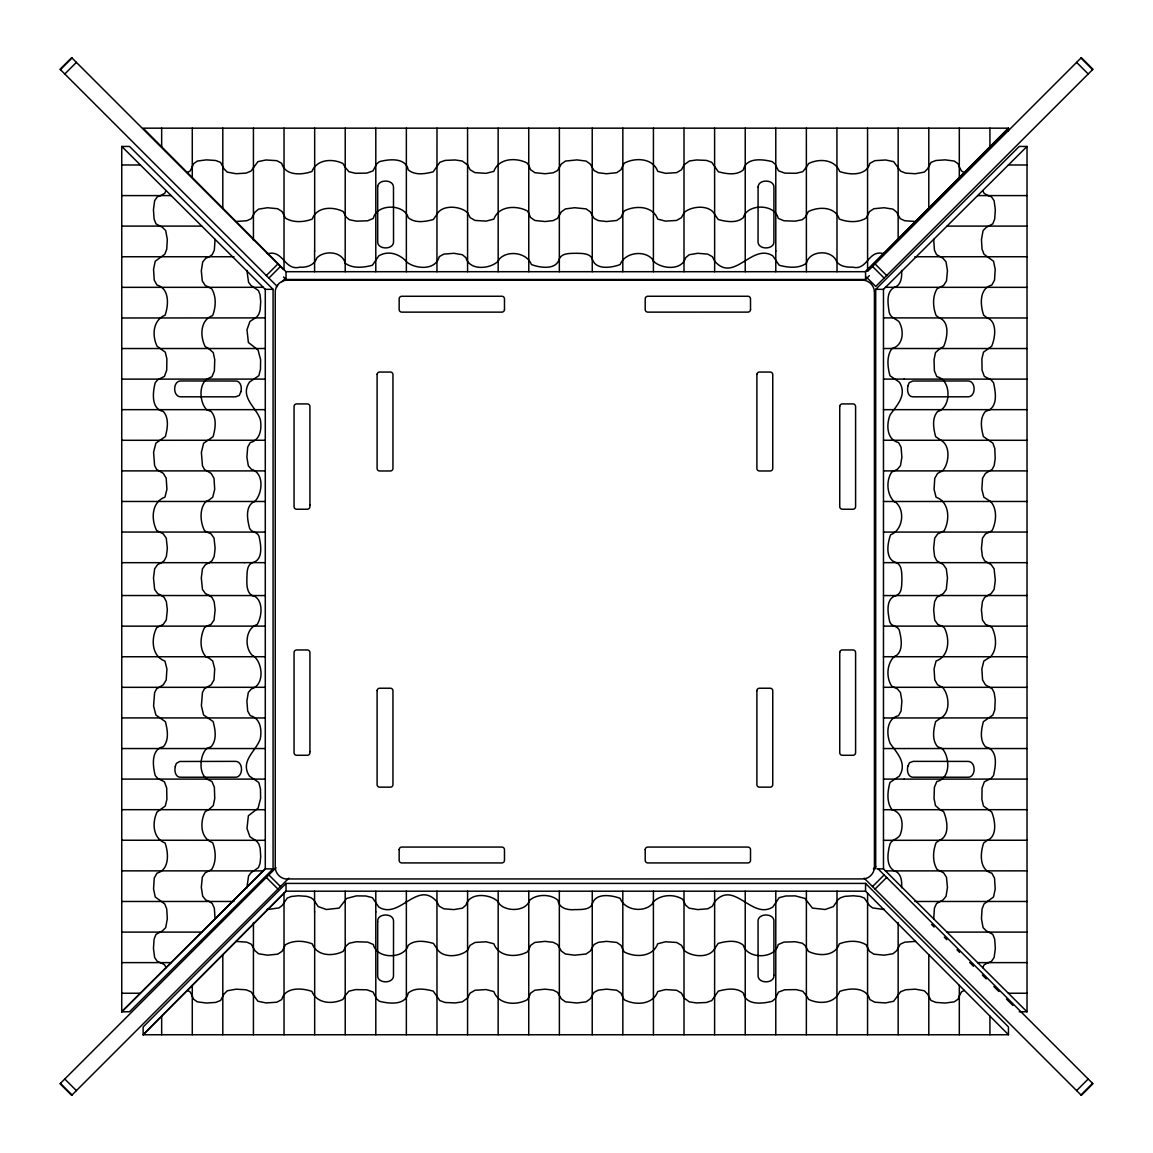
<?xml version="1.0" encoding="UTF-8"?>
<svg xmlns="http://www.w3.org/2000/svg" width="1153" height="1153" viewBox="0 0 1153 1153"><rect width="100%" height="100%" fill="white"/><g stroke="black" fill="none" stroke-linecap="round" stroke-linejoin="round"><path stroke-width="1.5" d="M406.36 128.17L406.36 271.704M745.227 1034.745L745.227 891.197M406.36 901.459L406.36 891.197M745.227 271.704L745.227 261.443M806.379 263.201C799.058 268.808 787.773 267.626 779.197 265.248L772.784 255.851C751.929 242.764 734.029 283.624 714.658 261.154M375.792 271.704L375.806 128.17M775.796 891.211L775.782 1034.745M247.16 270.465L247.146 270.897A24.083 21.201 90 0 0 247.117 272.022L248.572 282.298L250.994 285.454L258.402 290.556L260.002 294.62L260.722 301.625L260.146 310.013L258.748 314.365L256.744 316.989L249.913 321.5L246.987 329.744L248.385 342.47L258.056 349.993L260.607 359.693L260.492 369.191L258.82 375.705L249.437 382.119C239.579 397.223 256.081 406.908 260.333 419.519C261.904 428.57 260.492 440.057 250.23 442.565L247.693 447.191L246.886 457.179L248.313 465.726L251.34 469.271C264.541 472.946 262.653 493.484 254.784 501.454M901.603 887.752L901.632 887.32A24.083 21.201 -90 0 0 901.66 886.181C901.934 880.373 900.853 872.85 894.397 870.89M215.078 918.84L214.328 908.088L212.238 903.548L209.37 901.531M933.699 239.377L934.434 250.129L936.539 254.669L943.01 258.258L946.051 261.918L947.449 270.782L946.469 281.001L943.63 285.368L937.086 288.754C932.244 296.552 932.878 307.332 936.15 315.605L939.536 317.94M714.658 901.833L712.338 906.258L707.711 908.795L697.724 909.602L689.177 908.175L685.631 905.148L682.735 899.34C674.231 893.806 660.842 894.44 653.448 901.704M161.463 595.524L157.586 593.55L154.661 589.442L153.493 577.984L154.661 568.775L157.586 564.667L161.463 562.678M205.926 656.749C199.181 649.341 200.218 636.24 204.441 627.722L206.776 626.165M528.737 213.19L527.18 210.855C516.227 205.205 498.644 205.724 493.888 219.128L486.09 221.117L475.007 220.439L470.136 217.614L467.57 212.757M622.851 949.755L624.407 952.047C635.375 957.696 652.944 957.177 657.7 943.774L665.497 941.785L676.58 942.462L681.452 945.287L684.017 950.158M941.079 717.901C950.85 712.381 949.164 694.553 942.534 687.332M375.806 1034.745L375.792 911.836M775.782 128.17L775.796 251.066M192.277 166.969L190.101 171.019L187.29 172.532M959.354 995.875L961.501 991.883L964.297 990.369M990.586 501.512C997.431 508.718 996.379 522.035 992.113 530.481L989.75 532.052M207.007 379.063L211.965 376.671L214.372 370.963L214.746 359.693L213.276 352.616L208.765 348.595M437.059 214.083C442.348 204.398 460.422 205.983 467.57 212.656M436.987 214.184L433.384 219.502C425.5 221.693 415.022 223.538 408.234 217.629C404.415 203.605 376.454 203.476 373.356 218.378L367.648 220.785L356.392 221.16L349.301 219.704L346.231 217.124L343.205 211.561C332.958 206.358 316.643 206.502 312.29 219.041C304.017 222.298 293.237 222.933 285.44 218.104L282.053 211.561L277.686 208.722L267.467 207.742L258.603 209.14L254.957 212.181L251.354 218.652L246.814 220.742L236.062 221.491M714.601 948.717L718.204 943.399C726.102 941.208 736.565 939.378 743.354 945.273C747.043 959.21 775.003 959.455 778.232 944.523L783.939 942.116L795.21 941.742L802.286 943.212L805.356 945.777L808.383 951.34C818.515 956.428 835.132 956.572 839.298 943.875C847.57 940.603 858.351 939.969 866.148 944.811L869.535 951.34L873.902 954.18L884.12 955.174L892.984 953.762L896.645 950.721L900.234 944.249L904.774 942.16L915.525 941.41M345.223 995.644L342.902 999.42C332.078 1004.667 316.744 1003.499 311.901 991.407C302.014 987.862 285.137 986.766 281.721 999.565L276.792 1002.231L265.968 1002.923L257.926 1001.251L253.429 995.125M714.658 901.747C734.043 879.278 751.929 920.137 772.784 907.051L779.197 897.668L785.712 895.996L795.21 895.881L804.909 898.432L812.433 908.103L825.159 909.501L833.403 906.575L837.914 899.744L840.537 897.74L844.89 896.342L853.278 895.766L860.282 896.486L864.346 898.086L869.448 905.494L872.605 907.915L882.881 909.371A24.083 21.201 0 0 0 884.005 909.342L884.437 909.328M192.277 166.825L193.531 163.726L197.35 161.06L206.401 159.863L215.712 160.498L220.554 162.4L224.013 168.842L227.271 172.114L236.163 173.728L245.935 173.137L250.936 171.163L253.429 167.862M622.851 165.528L620.991 169.736L616.696 172.691L606.478 173.743L598.364 172.777L594.112 170.572L590.235 164.014L586.128 161.074L576.918 159.907L565.46 161.074L561.352 164.014L557.476 170.572L553.224 172.777L545.124 173.743L534.891 172.691L530.596 169.736L528.766 165.556M528.766 997.345L530.596 993.165L534.891 990.211L545.124 989.159L553.224 990.124L557.476 992.329L561.352 998.887L565.46 1001.827L576.918 1002.995L586.128 1001.827L590.235 998.887L594.112 992.329L598.364 990.124L606.478 989.159L616.696 990.211L620.991 993.165L622.851 997.374M959.31 996.077L958.057 999.175L954.237 1001.842L945.186 1003.038L935.876 1002.404L931.047 1000.501L927.574 994.059L924.317 990.787L915.424 989.173L905.653 989.764L900.652 991.739L898.158 995.039M987.444 840.234C997.59 836.256 995.154 820.187 991.695 812L983.48 806.033L981.895 799.404L982.053 788.061L984.331 781.835L991.061 778.405L993.526 775.537C995.327 767.134 997.849 754.451 989.879 748.542M806.365 167.214L808.685 163.495C819.509 158.235 834.844 159.388 839.687 171.494C849.574 175.04 866.451 176.135 869.866 163.351L874.796 160.671L885.619 159.979L893.661 161.651L898.158 167.776M253.429 167.776L257.926 161.651L265.968 159.979L276.792 160.671L281.721 163.351C285.137 176.135 302.014 175.04 311.901 171.494C316.758 159.402 332.064 158.235 342.902 163.495L345.223 167.257M898.158 995.125L893.661 1001.251L885.619 1002.923L874.796 1002.231L869.866 999.565C866.451 986.766 849.574 987.862 839.687 991.407C834.988 1003.701 819.394 1004.537 808.685 999.42L806.365 995.688M806.365 167.3L802.719 171.696L796.089 173.296L784.761 173.123L778.52 170.86L775.09 164.13L772.222 161.665C762.81 159.172 745.948 157.197 743.368 169.837C736.58 175.703 726.275 173.887 718.362 171.797L711.747 162.314L706.458 160.411L696.455 159.964L689.35 161.016L684.017 164.893M498.672 259.8C506.628 249.754 526.748 252.103 531.432 264.541C539.604 267.669 555.27 270.263 558.989 259.857C560.776 253.127 569.409 253.444 574.943 253.3A12.914 11.371 0 0 1 575.794 253.329A12.914 11.371 0 0 1 576.644 253.3C582.179 253.429 590.812 253.127 592.599 259.857C596.317 270.263 611.984 267.669 620.17 264.541C624.854 252.118 644.945 249.74 652.915 259.8M652.915 903.102C645.017 913.133 624.753 910.841 620.17 898.36C611.984 895.232 596.317 892.653 592.599 903.058C590.812 909.789 582.179 909.472 576.644 909.602A12.914 11.371 0 0 1 575.794 909.587A12.914 11.371 0 0 1 574.943 909.602C567.925 910.293 558.989 908.434 557.908 900.262C551.004 893.906 536.433 893.82 529.558 900.407C525.941 912.037 504.985 911.922 498.672 903.102M989.764 409.719L985.354 411.535C979.473 418.323 981.289 428.628 983.379 436.54L992.877 443.156L994.78 448.445L995.212 458.447L994.174 465.553L992.156 469.401L985.44 473.407L982.572 478.221L981.852 489.29L983.826 497.159L990.557 501.469M622.851 213.334L621.006 217.513L616.74 220.482L606.536 221.535L598.407 220.598L594.126 218.407L590.235 211.821L586.128 208.895L574.67 207.727L565.46 208.895L561.352 211.821L557.461 218.407L553.181 220.598L545.052 221.535L534.848 220.482L530.582 217.513L528.737 213.334M528.737 949.582L530.582 945.388L534.848 942.433L545.052 941.367L553.181 942.318L557.461 944.494L561.352 951.081L565.46 954.007L574.67 955.188L586.128 954.007L590.235 951.081L594.126 944.494L598.407 942.318L606.536 941.367L616.74 942.433L621.006 945.388L622.851 949.582M209.241 562.678L205.407 564.667L202.481 568.76L201.299 577.984L202.481 589.442L205.407 593.55L209.241 595.524M166.118 190.605L164.605 193.401L160.555 195.592M684.017 212.757L681.452 217.614L676.58 220.439L665.497 221.117L657.7 219.128C652.944 205.738 635.375 205.205 624.407 210.855L622.851 213.19M467.57 950.158L470.136 945.287L475.007 942.462L486.09 941.785L493.888 943.774C498.644 957.163 516.213 957.711 527.18 952.047L528.737 949.755M982.659 967.612L984.158 964.802L988.222 962.625M684.017 164.937L681.495 169.75L676.681 172.619L665.612 173.339L657.743 171.365C652.958 157.99 635.389 157.327 624.407 163.077L622.851 165.441M467.57 997.965L470.093 993.151L474.906 990.283L485.975 989.562L493.844 991.537C498.629 1004.912 516.198 1005.575 527.18 999.824L528.737 997.46M498.226 261.097L498.716 260.247M653.362 901.805L652.872 902.669M208.722 809.68L213.276 805.601L214.746 798.51L214.372 787.254L211.965 781.532L207.007 779.14M939.998 348.595L935.487 352.616L934.031 359.693L934.406 370.963L936.812 376.671C951.816 379.942 951.412 407.931 937.562 411.549C931.653 418.337 933.498 428.801 935.674 436.699L940.992 440.302M806.423 263.115C809.449 250.749 829.511 249.495 835.651 259.511C838.101 266.3 846.302 267.381 852.6 267.15C867.416 270.955 868.18 249.725 882.881 253.53A24.083 21.201 0 0 1 884.005 253.559L884.437 253.574M892.018 809.723C886.297 802.214 887.608 791.145 889.943 782.498L899.326 776.099C907.497 763.286 896.962 753.039 890.159 743.411C886.196 733.942 886.484 718.578 898.533 715.653L901.07 711.026L901.891 701.038L900.45 692.492L897.438 688.946L891.629 686.035C886.08 677.546 886.715 664.157 893.993 656.749M989.634 532.081L985.44 533.911L982.486 538.192L981.434 548.424L982.414 556.539L984.604 560.79L991.176 564.667L994.102 568.775L995.284 580.233L994.102 589.442L991.176 593.55L984.604 597.427L982.414 601.679L981.434 609.778L982.486 620.011L985.44 624.306L989.663 626.165M247.16 887.752L247.146 887.32A24.083 21.201 90 0 1 247.117 886.181L248.572 875.92L250.994 872.763L258.402 867.647L260.002 863.583L260.722 856.593L260.146 848.19L258.748 843.852L256.744 841.229L249.913 836.718L246.987 828.459L248.385 815.747L258.056 808.224L260.607 798.525L260.492 789.027L258.82 782.498L249.437 776.099C239.579 760.98 256.081 751.309 260.333 738.684C261.904 729.633 260.492 718.16 250.23 715.653L247.693 711.026L246.886 701.038L248.313 692.492L251.34 688.946C264.714 685.213 262.942 663.407 253.819 656.187M892.018 348.48C886.297 356.003 887.608 367.072 889.943 375.705L899.326 382.119C907.497 394.917 896.962 405.179 890.159 414.792C886.196 424.275 886.484 439.624 898.533 442.565L901.07 447.191L901.891 457.179L900.45 465.726L897.438 469.271L891.629 472.168C886.08 480.671 886.715 494.06 893.993 501.454M684.017 212.656C691.238 206.027 709.066 204.326 714.601 214.098M467.57 950.259C460.393 956.831 442.536 958.619 437.059 948.818M467.57 998.022L462.238 1001.885L455.132 1002.937L445.13 1002.49L439.841 1000.602L433.225 991.104C425.327 989.015 415.008 987.199 408.22 993.064C405.582 1005.776 388.82 1003.701 379.366 1001.251L376.498 998.772L373.068 992.041L366.827 989.778L355.499 989.605L348.869 991.205L345.223 995.601M209.14 256.773L205.767 258.258L202.726 261.918L201.314 270.782L202.308 281.001L205.148 285.368L211.676 288.754C216.519 296.552 215.885 307.332 212.613 315.605C200.089 319.957 199.93 336.258 205.148 346.52L208.607 348.537M498.139 261.198C490.169 269.139 469.502 270.854 465.956 257.753L462.411 254.741L453.864 253.3L443.876 254.121L439.25 256.643C435.776 270.436 416.492 269.211 407.268 262.48C400.293 254.323 388.921 249.898 378.804 255.851L372.405 265.248C363.8 267.611 352.587 268.836 345.208 263.201M121.742 748.542L265.291 748.542M883.472 409.661L1027.02 409.661M283.508 276.951L286.03 279.487L865.557 279.487L869.348 275.682M286.03 883.414L143.131 1026.963L143.131 1034.745L1008.457 1034.745L1008.457 1026.963L865.557 883.414L286.03 883.414L286.03 891.197L143.131 1034.745L286.03 891.197L865.557 891.197L1008.5 1034.745M60.417 69.627L72.034 58.01M64.784 73.994L76.401 62.377M266.343 275.538L277.945 263.936M268.865 278.06L280.467 266.458M281.894 281.822L285.382 278.334M867.676 271.301L1081.341 57.65L1092.943 69.252L875.747 286.463L866.451 277.167M276.071 867.733L60.057 1083.748L71.659 1095.35L288.87 878.154M873.426 868.858L875.747 866.537M872.533 886.542L884.135 874.94M875.055 889.064L886.657 877.462M1076.599 1090.623L1088.216 1079.006M1080.966 1094.99L1092.583 1083.373M273.074 868.872L129.525 1011.772L121.742 1011.772L121.742 146.445L129.525 146.445L273.074 289.345L273.074 868.872L265.291 868.872L121.742 1011.772L265.291 868.872L265.291 289.345L121.742 146.402M875.703 868.872L875.703 289.345L1019.238 146.445L1027.02 146.445L1027.02 1011.772L1019.238 1011.772M875.703 289.345L883.472 289.345L1027.02 146.445M206.762 748.513L211.215 746.668C217.11 739.88 215.28 729.402 213.089 721.519L203.605 714.961L201.386 705.809L202.452 692.492L204.456 688.745L211.201 684.767L214.026 679.895L214.703 668.812L212.714 661L209.097 658.19L206.027 656.749L121.742 656.749M745.227 261.76L745.227 128.17M436.929 901.747C417.501 879.235 399.601 920.065 378.804 907.051L372.405 897.668L365.876 895.996L356.378 895.881L346.678 898.432L339.155 908.103L326.429 909.501L318.185 906.575L313.674 899.744L311.051 897.74L306.712 896.342L298.31 895.766L291.305 896.486L287.256 898.086L282.139 905.494L278.983 907.915L268.707 909.371A24.083 21.201 0 0 1 267.582 909.342L267.15 909.328M942.534 470.885C949.121 463.693 950.908 445.851 941.093 440.374M161.55 562.678L164.158 560.79L166.363 556.539L167.329 548.424L166.277 538.192L163.322 533.911L156.664 530.481C150.913 519.499 151.576 501.944 164.951 497.159L166.926 489.29L166.205 478.221L163.337 473.407L156.621 469.401L154.603 465.553L153.58 452.235L155.886 443.156L165.383 436.54C167.473 428.628 169.289 418.323 163.423 411.535C150.798 408.94 152.729 392.106 155.237 382.666L157.716 379.813L164.447 376.382L166.709 370.142L166.882 358.814L165.283 352.184L157.067 346.217C151.836 335.408 152.945 320.058 165.081 315.201C168.612 305.329 169.722 288.452 156.923 285.036L154.243 280.107L153.551 269.283L155.237 261.241L164.749 254.251L166.724 249.25L167.315 239.478L165.701 230.586L162.429 227.328L155.986 223.855L154.084 219.027L153.45 209.716L154.646 200.665L157.312 196.846L160.411 195.592M209.269 562.678L211.993 560.762L214.17 556.495L215.121 548.367L214.054 538.163L211.1 533.897L206.906 532.052M209.37 256.687L212.238 254.669L214.328 250.129L215.078 239.377M892.076 348.48C903.678 345.482 904.298 330.032 898.85 321.5C895.492 318.675 890.289 317.421 889.237 312.449C888.026 304.507 885.648 291.954 894.368 287.313M942.03 532.052L944.321 530.495C949.986 519.527 949.467 501.944 936.063 497.202L934.074 489.405L934.752 478.322L937.562 473.451L942.433 470.885M990.6 656.749C997.417 649.384 996.379 636.225 992.113 627.722L989.75 626.165M205.94 501.526C199.195 508.689 200.204 522.05 204.441 530.495L206.776 532.052M206.906 379.121C198.33 385.232 199.844 403.146 206.69 409.661M253.819 502.031L254.683 501.541M894.944 656.187L894.094 656.677M987.444 317.983C997.504 321.846 995.212 338.031 991.695 346.217L983.48 352.184L981.895 358.814L982.053 370.142L984.331 376.382L991.061 379.813L993.526 382.666C995.327 391.069 997.849 403.766 989.879 409.661M206.646 748.542C199.873 755.129 198.316 772.971 206.906 779.097M206.906 626.165L211.1 624.321L214.054 620.055L215.121 609.851L214.17 601.722L211.993 597.441L209.269 595.524M941.857 532.052L937.677 533.897L934.708 538.163L933.656 548.367L934.593 556.495L936.784 560.762L943.37 564.667L946.296 568.76L947.463 577.984L946.296 589.442L943.37 593.55L936.784 597.441L934.593 601.722L933.656 609.851L934.708 620.055L937.677 624.321L941.857 626.165M894.397 287.313C900.853 285.368 901.934 277.83 901.66 272.022A24.083 21.201 90 0 0 901.632 270.897L901.603 270.465M121.742 501.469L206.027 501.469L209.097 500.013L212.714 497.202L214.703 489.405L214.026 478.322L211.201 473.451L204.456 469.473L202.452 465.711L201.386 452.408L203.605 443.256L213.089 436.699C215.28 428.801 217.11 418.337 211.215 411.549L206.805 409.733M253.386 501.987C244.897 507.133 247.491 520.407 249.639 528.463C251.57 532.499 257.58 531.72 258.993 536.275C260.924 544.648 263.619 560.041 252.421 562.65C246.54 565.172 247.16 572.969 246.886 578.258A12.914 11.371 90 0 0 246.901 579.109A12.914 11.371 90 0 0 246.886 579.959C246.67 586.07 247.232 595.279 254.856 596.375C263.432 601.78 261.875 616.869 257.148 624.566C244.84 628.356 244.061 649.211 253.386 656.23M895.391 656.23C903.88 651.085 901.286 637.796 899.138 629.74C897.207 625.704 891.183 626.483 889.785 621.943C887.853 613.569 885.144 598.176 896.357 595.553C902.237 593.031 901.617 585.248 901.891 579.959A12.914 11.371 90 0 0 901.862 579.109A12.914 11.371 90 0 0 901.891 578.258C901.747 572.724 902.064 564.091 895.333 562.304C884.927 558.585 887.522 542.919 890.635 534.733C903.058 530.049 905.451 509.957 895.391 501.987M990.557 656.749L983.826 661.058L981.852 668.927L982.572 679.996L985.44 684.81L992.156 688.817L994.174 692.665L995.212 699.77L994.78 709.772L992.877 715.047L983.379 721.677C981.289 729.575 979.473 739.895 985.354 746.683L989.793 748.542M987.328 901.473L984.028 903.966L982.053 908.968L981.462 918.739L983.077 927.632L986.348 930.889L992.791 934.348L994.693 939.176L995.327 948.501L994.117 957.552L991.45 961.371L988.366 962.625M987.415 901.473L993.54 896.976L995.212 888.934L994.52 878.11L991.839 873.181C978.955 869.766 980.223 852.889 983.682 843.002L987.299 840.278M940.171 348.537L943.63 346.52C947.276 338.377 950.072 322.292 939.637 317.983M208.607 809.68L205.148 811.698C199.93 821.959 200.089 838.26 212.613 842.612C215.885 850.885 216.519 861.666 211.676 869.448L205.148 872.85L202.308 877.217L201.314 887.421L202.726 896.299L205.767 899.945L209.169 901.473M939.536 840.278L936.15 842.612C932.878 850.885 932.244 861.666 937.086 869.448L943.63 872.85L946.469 877.217L947.449 887.421L946.051 896.299L943.01 899.945L936.539 903.548L934.434 908.088L933.699 918.84M939.637 840.234C950.072 835.925 947.276 819.826 943.63 811.698L940.171 809.68M940.992 717.901L935.674 721.519C933.498 729.402 931.653 739.88 937.562 746.668L942.001 748.513M904.125 779.111L1027.02 779.097M904.168 379.121L1027.02 379.121M714.601 948.804C709.066 958.575 691.238 956.875 684.017 950.259M941.987 626.165L944.321 627.722C949.986 638.676 949.467 656.259 936.063 661L934.074 668.812L934.752 679.895L937.562 684.767L942.433 687.332M904.082 748.542L1027.02 748.542M915.525 221.491L904.774 220.742L900.234 218.652L896.645 212.181L892.984 209.14L884.12 207.742L873.902 208.722L869.535 211.561L866.148 218.104C858.351 222.933 847.57 222.298 839.298 219.041C835.118 206.329 818.529 206.473 808.383 211.561L805.356 217.124L802.286 219.704L795.21 221.16L783.939 220.785L778.232 218.378C775.003 203.432 747.014 203.562 743.354 217.629C736.565 223.538 726.102 221.693 718.204 219.502L714.601 214.184M236.062 941.41L246.814 942.16L251.354 944.249L254.957 950.721L258.603 953.762L267.467 955.174L277.686 954.18L282.053 951.34L285.44 944.811C293.237 939.969 304.017 940.603 312.29 943.875C316.772 956.197 332.828 956.687 343.205 951.34L346.231 945.777L349.301 943.212L356.392 941.742L367.648 942.116L373.356 944.523C376.613 959.527 404.516 959.094 408.234 945.273C415.022 939.378 425.5 941.208 433.384 943.399L436.987 948.717M267.15 253.574L267.582 253.559A24.083 21.201 0 0 1 268.707 253.53C283.335 250.215 284.834 271.2 299.895 267.15C306.9 267.741 314.596 265.017 316.902 257.854C324.44 250.1 342.138 251.152 345.165 263.115M121.742 409.661L265.291 409.661M904.125 748.542L883.472 748.542M121.742 164.98L140.378 164.98M1008.385 164.98L1027.035 164.98M121.742 195.592L171.105 195.592M977.658 195.592L1027.035 195.592M121.742 226.103L201.761 226.103M947.002 226.103L1027.035 226.103M121.742 256.744L233.973 256.744M914.79 256.744L1027.02 256.744M286.03 271.704L865.557 271.704L1008.5 128.17L143.131 128.17L286.03 271.704L286.03 279.487M121.742 287.342L263.36 287.313M885.418 287.313L1027.02 287.342M265.291 289.345L273.074 289.345M121.742 317.983L265.276 317.882M883.486 317.882L1027.02 317.983M121.742 348.537L265.276 348.509M883.486 348.509L1027.02 348.537M121.742 379.121L265.276 379.092M883.486 379.092L904.341 379.092M121.742 440.302L265.276 440.259M883.486 440.259L1027.02 440.302M121.742 470.885L265.276 470.9M1027.02 470.885L883.486 470.9M265.276 501.497L206.027 501.469M883.486 501.497L1027.02 501.469M121.742 532.052L265.276 532.081M883.486 532.081L1027.02 532.052M244.58 562.65L265.276 562.65M883.486 562.65L1027.02 562.678M121.742 562.678L244.537 562.678M121.742 595.524L265.276 595.568M883.486 595.568L1027.02 595.524M121.742 626.165L265.276 626.122M883.486 626.122L1027.02 626.165M206.027 656.749L265.276 656.72M883.486 656.72L1027.02 656.749M265.276 687.303L121.742 687.332M883.486 687.303L1027.02 687.332M121.742 717.901L265.276 717.959M883.486 717.959L1027.02 717.901M121.742 779.097L265.276 779.111M883.486 779.111L904.341 779.111M121.742 809.68L265.276 809.709M883.486 809.709L1027.02 809.68M121.742 840.234L265.276 840.321M883.486 840.321L1027.02 840.234M877.26 868.872L883.472 868.872L1027.02 1011.815M121.742 870.861L263.36 870.89M885.418 870.89L1027.02 870.861M121.742 901.473L233.973 901.473M914.79 901.473L1027.02 901.473M121.742 932.1L201.761 932.1M947.002 932.1L1027.035 932.1M121.742 962.625L171.105 962.625M977.658 962.625L1027.035 962.625M121.742 993.237L140.378 993.237M1008.385 993.237L1027.035 993.237M160.613 962.669L164.605 964.802L166.118 967.612M988.366 195.592L991.45 196.846L994.117 200.665L995.327 209.716L994.693 219.027L992.791 223.855L986.348 227.328L983.077 230.586L981.462 239.478L982.053 249.25L984.028 254.251L987.328 256.744M160.411 962.625L157.312 961.371L154.646 957.552L153.45 948.501L154.084 939.176L155.986 934.348L162.429 930.889L165.701 927.632L167.315 918.739L166.724 908.968L164.749 903.966L155.237 896.976L153.551 888.934L154.243 878.11L156.923 873.181C169.722 869.766 168.612 852.889 165.081 843.002C152.787 838.303 151.951 822.709 157.067 812L165.283 806.033L166.882 799.404L166.709 788.061L164.447 781.835L157.716 778.405L155.237 775.537C152.744 766.125 150.769 749.248 163.423 746.683C169.289 739.895 167.473 729.575 165.383 721.677L155.886 715.047L153.58 705.982L154.603 692.665L156.621 688.817L163.337 684.81L166.205 679.996L166.926 668.927L164.951 661.058C151.576 656.273 150.913 638.704 156.664 627.722L163.322 624.306L166.277 620.011L167.329 609.778L166.363 601.679L164.158 597.427L161.55 595.524M987.299 317.94L983.682 315.201C980.223 305.343 978.94 288.423 991.839 285.036L994.52 280.107L995.212 269.283L993.54 261.241L987.415 256.744M894.368 870.89C885.374 865.744 887.796 852.053 890.03 843.852C891.99 839.283 898.028 839.24 900.162 834.873C903.635 825.995 903.145 812.562 892.076 809.737M940.041 809.68L935.487 805.601L934.031 798.51L934.406 787.254L936.812 781.532C951.066 778.405 949.827 756.613 942.131 748.542M964.297 172.532L961.501 171.019L959.354 167.026M187.29 990.369L190.101 991.883L192.277 995.933M894.094 501.541L894.944 502.031M988.222 195.592L984.158 193.401L982.659 190.605M345.223 167.3L348.869 171.696L355.499 173.296L366.827 173.123L373.068 170.86L376.498 164.13L379.366 161.665C388.777 159.172 405.654 157.197 408.22 169.837C415.008 175.703 425.327 173.887 433.225 171.797L439.841 162.314L445.13 160.411L455.132 159.964L462.238 161.016L467.57 164.893M806.307 995.558L802.719 991.205L796.089 989.605L784.761 989.778L778.52 992.041L775.09 998.772L772.222 1001.251C762.81 1003.744 745.948 1005.719 743.368 993.064C736.58 987.199 726.275 989.015 718.362 991.104L711.747 1000.602L706.458 1002.49L696.455 1002.937L689.35 1001.885L684.017 998.022M931.595 924.504L934.132 927.041M944.293 937.158L946.829 939.681M957.004 949.798L959.541 952.335M969.702 962.452L973.507 966.243M982.399 975.092L986.219 978.883M993.843 986.478L998.916 991.537M1006.54 999.118L1012.896 1005.445M1080.966 58.01L1092.583 69.627M1076.599 62.377L1088.216 73.994M875.055 263.936L886.657 275.538M872.533 266.458L884.135 278.06M283.321 269.312L71.659 57.65L60.057 69.252L277.253 286.463M878.298 869.088L1092.943 1083.748L1081.341 1095.35L864.13 878.154M268.865 874.94L280.467 886.542M266.343 877.462L277.945 889.064M64.784 1079.006L76.401 1090.623M60.417 1083.373L72.034 1094.99M653.448 261.198C661.447 269.067 681.913 270.969 685.631 257.753L689.177 254.741L697.724 253.3L707.711 254.121L712.338 256.643L714.658 261.068M498.139 901.704C490.169 893.762 469.502 892.047 465.956 905.148L462.411 908.175L453.864 909.602L443.876 908.795L439.25 906.258L436.973 901.877M528.737 165.441L527.18 163.077C516.198 157.327 498.644 157.99 493.844 171.365L485.975 173.339L474.906 172.619L470.093 169.75L467.57 164.937M622.851 997.46L624.407 999.824C635.404 1005.575 652.944 1004.912 657.743 991.537L665.612 989.562L676.681 990.283L681.495 993.151L684.017 997.965M652.872 260.247L653.362 261.097M498.716 902.669L498.226 901.805M898.158 167.862L900.652 171.163L905.653 173.137L915.424 173.728L924.317 172.114L927.574 168.842L931.047 162.4L935.876 160.498L945.186 159.863L954.237 161.06L958.057 163.726L959.31 166.825M253.429 995.039L250.936 991.739L245.935 989.764L236.163 989.173L227.271 990.787L224.013 994.059L220.554 1000.501L215.712 1002.404L206.401 1003.038L197.35 1001.842L193.531 999.175L192.277 996.077M874.421 291.565L874.421 867.632A12.265 12.265 0 0 1 864.217 878.917L285.497 878.961A12.337 12.337 0 0 1 277.686 874.205A12.265 12.265 0 0 1 275.236 867.632L275.236 291.565A12.265 12.265 0 0 1 277.686 284.993M1008.457 131.283L1008.457 128.17L865.557 271.704L865.557 279.487M989.923 128.156L989.923 146.806M989.923 1016.11L989.923 1034.745M959.31 128.156L959.31 177.533M959.31 985.368L959.31 1034.745M928.799 128.156L928.799 208.189M928.799 954.727L928.799 1034.745M898.158 128.17L898.158 240.4M898.158 922.515L898.158 1034.745M883.472 289.345L883.472 868.872M867.56 128.17L867.589 269.773M867.589 893.128L867.56 1034.745M865.557 883.414L865.557 891.197M836.919 128.17L837.02 271.704M837.02 891.211L836.919 1034.745M806.365 128.17L806.394 271.704M806.394 891.211L806.365 1034.745M775.796 250.835L775.796 271.704M714.601 128.17L714.644 271.704M714.644 891.211L714.601 1034.745M684.017 128.17L684.003 271.704M684.003 891.211L684.017 1034.745M653.434 128.17L653.405 271.704M653.405 891.211L653.434 1034.745M622.851 128.17L622.807 271.704M622.807 891.211L622.851 1034.745M592.224 128.17L592.253 271.704M592.253 891.211L592.224 1034.745M559.378 128.17L559.335 271.704M559.378 1034.745L559.335 891.211M528.737 128.17L528.78 271.704M528.78 891.211L528.737 1034.745M498.154 128.17L498.182 271.704M498.182 891.211L498.154 1034.745M467.57 128.17L467.585 271.704M467.585 891.211L467.57 1034.745M436.987 128.17L436.944 271.704M436.944 891.211L436.987 1034.745M406.36 901.127L406.36 1034.745M375.792 891.211L375.792 912.066M345.223 128.17L345.194 271.704M345.194 891.211L345.223 1034.745M314.668 128.17L314.668 251.152M314.668 911.749L314.668 1034.745M314.582 250.792L314.582 271.704M314.582 891.211L314.582 912.109M284.042 128.17L284.013 269.773M284.013 893.128L284.042 1034.745M253.429 128.17L253.429 240.4M253.429 922.515L253.429 1034.745M222.803 128.156L222.803 208.189M222.803 954.727L222.803 1034.745M192.277 128.156L192.277 177.533M192.277 985.368L192.277 1034.745M161.665 128.156L161.665 146.806M161.665 1016.11L161.665 1034.745M874.421 291.579A12.337 12.337 0 0 0 864.159 280.237L285.497 280.237A12.337 12.337 0 0 0 276.475 286.982M175.299 766.486C174.132 770.752 175.386 777.857 181.165 777.237L234.679 777.208C243.355 778.232 243.845 761.657 235.616 761.369L179.652 761.484L176.308 763.43L175.299 766.486M377.694 921.809L377.665 975.323C377.06 983.768 393.288 984.013 393.49 975.885L393.533 920.872C393.245 912.643 376.671 913.133 377.694 921.809M758.097 187.031L758.054 242.029C758.357 250.259 774.917 249.769 773.894 241.092L773.937 187.579C774.528 179.147 758.299 178.888 758.097 187.031M907.887 385.952C907.08 389.988 907.541 396.949 913.162 396.834L968.16 396.805C976.303 396.603 976.043 380.375 967.612 380.966L912.772 381.023L909.227 382.666L907.887 385.952M504.481 309.148L504.481 309.566A2.623 2.623 0 0 1 501.843 312.132L401.849 312.132A2.623 2.623 0 0 1 399.154 309.624L399.169 298.555A2.623 2.623 0 0 1 401.518 296.278L502.045 296.263A2.623 2.623 0 0 1 504.481 298.915L504.481 309.148M645.204 849.631L645.204 860.282A2.623 2.623 0 0 0 647.626 862.934L748.167 862.92A2.623 2.623 0 0 0 750.502 860.642L750.531 849.559A2.623 2.623 0 0 0 747.836 847.066L647.827 847.066A2.623 2.623 0 0 0 645.204 849.631M240.876 391.717L239.291 395.436L235.616 396.834L180.603 396.805C172.474 396.603 172.719 380.375 181.165 380.966L234.679 381.009C240.545 380.173 242.188 387.293 240.876 391.717M309.926 504.928L309.926 506.801A2.623 2.623 0 0 1 307.274 509.237L296.624 509.237A2.623 2.623 0 0 1 294.058 506.599L294.058 406.605A2.623 2.623 0 0 1 296.552 403.91L307.635 403.925A2.623 2.623 0 0 1 309.912 406.274L309.926 504.928M377.103 690.575L377.103 784.862A2.551 2.551 0 0 0 379.323 787.139L390.55 787.153A2.551 2.551 0 0 0 392.957 784.544L392.957 690.777A2.551 2.551 0 0 0 390.478 688.226L379.668 688.226A2.551 2.551 0 0 0 377.103 690.575M756.887 690.575L756.887 784.862A2.551 2.551 0 0 0 759.106 787.139L770.334 787.153A2.551 2.551 0 0 0 772.741 784.544L772.755 690.777A2.551 2.551 0 0 0 770.262 688.226L759.452 688.226A2.551 2.551 0 0 0 756.887 690.575M839.744 652.396L839.744 752.923A2.623 2.623 0 0 0 842.036 755.273L853.105 755.287A2.623 2.623 0 0 0 855.598 752.592L855.598 652.584A2.623 2.623 0 0 0 853.033 649.961L842.396 649.961A2.623 2.623 0 0 0 839.744 652.396M907.887 766.168C906.618 770.636 908.045 778.044 914.098 777.208L967.612 777.237C976.043 777.843 976.303 761.614 968.16 761.412L913.162 761.369L909.472 762.767L907.887 766.168M309.926 751.569L309.912 752.923A2.623 2.623 0 0 1 307.635 755.273L296.552 755.287A2.623 2.623 0 0 1 294.058 752.592L294.058 652.584A2.623 2.623 0 0 1 296.624 649.961L307.274 649.961A2.623 2.623 0 0 1 309.926 652.396L309.926 751.569M399.154 849.559L399.169 860.642A2.623 2.623 0 0 0 401.518 862.92L502.045 862.934A2.623 2.623 0 0 0 504.481 860.282L504.481 849.631A2.623 2.623 0 0 0 501.843 847.066L401.849 847.066A2.623 2.623 0 0 0 399.154 849.559M750.531 309.249L750.531 309.624A2.623 2.623 0 0 1 747.836 312.117L647.827 312.132A2.623 2.623 0 0 1 645.204 309.566L645.204 298.915A2.623 2.623 0 0 1 647.626 296.263L748.167 296.263A2.623 2.623 0 0 1 750.502 298.555L750.531 309.249M839.744 406.274L839.744 506.801A2.623 2.623 0 0 0 842.396 509.237L853.033 509.237A2.623 2.623 0 0 0 855.598 506.599L855.598 406.605A2.623 2.623 0 0 0 853.105 403.91L842.036 403.925A2.623 2.623 0 0 0 839.744 406.274M377.103 374.336L377.103 468.622A2.551 2.551 0 0 0 379.668 470.972L390.478 470.972A2.551 2.551 0 0 0 392.957 468.421L392.957 374.653A2.551 2.551 0 0 0 390.55 372.044L379.323 372.059A2.551 2.551 0 0 0 377.103 374.336M756.887 374.336L756.887 468.622A2.551 2.551 0 0 0 759.452 470.972L770.262 470.972A2.551 2.551 0 0 0 772.741 468.421L772.755 374.653A2.551 2.551 0 0 0 770.334 372.044L759.106 372.059A2.551 2.551 0 0 0 756.887 374.336M377.68 186.44L377.694 241.092C376.671 249.769 393.245 250.259 393.533 242.029L393.49 187.031C393.288 179.335 378.66 179.046 377.68 186.44M773.937 975.323C774.528 983.768 758.299 984.013 758.097 975.885L758.054 920.872C758.357 912.643 774.917 913.133 773.894 921.809L773.937 975.323"/></g></svg>
